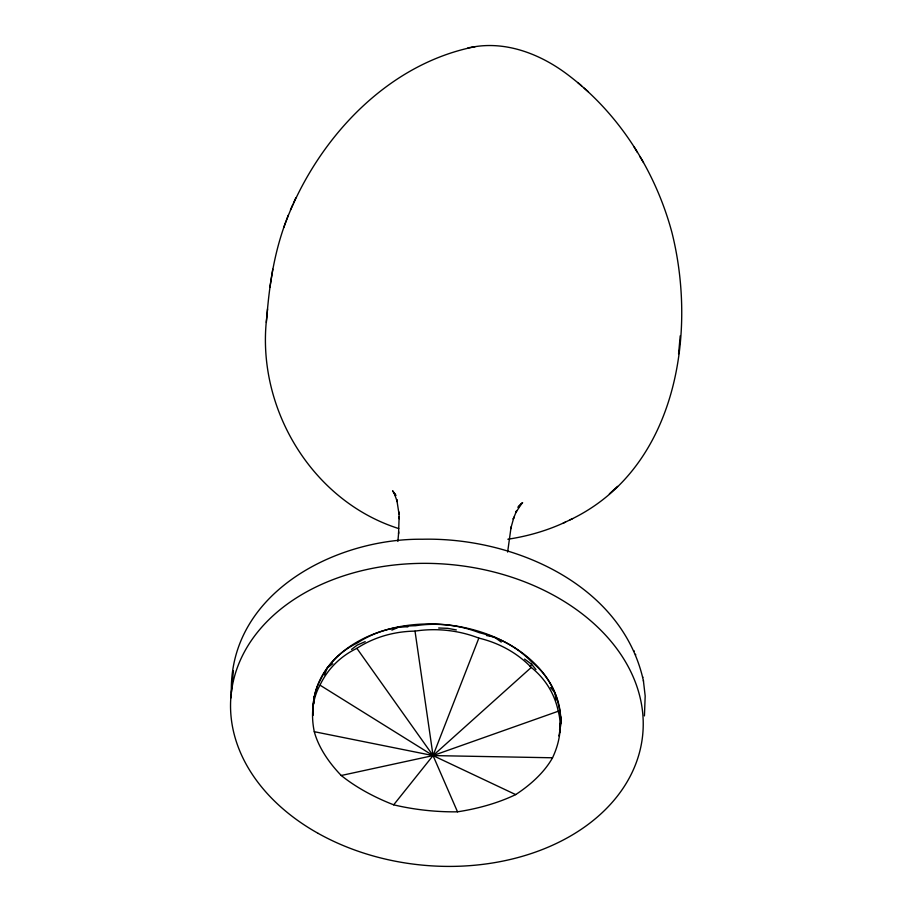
<?xml version="1.0" encoding="UTF-8"?>
<svg xmlns="http://www.w3.org/2000/svg" width="912" height="912" viewBox="0 0 912 912"><rect width="100%" height="100%" fill="white"/><g stroke="black" fill="none" stroke-linecap="round" stroke-linejoin="round"><path stroke-width="1.37" d="M399.125 516.705L398.555 533.885M266.885 316.339C255.485 406.501 311.038 500.779 398.726 528.572M570.137 519.817C675.53 469.68 697.828 335.342 671.848 232.184C655.181 170.407 618.872 113.259 567.583 74.579C540.634 54.207 506.114 40.652 472.017 47.185M267.011 315.05C269.496 283.472 274.615 251.826 285.741 222.061M266.35 322.426L267.547 308.963M397.883 541.42L398.726 531.913M644.431 715.909L645.183 696.038L643.382 680.512M678.585 353.959L680.215 335.833M231.363 692.368C229.14 593.176 335.126 538.205 422.438 539.243C513.49 537.1 622.531 584.353 643.507 681.184M230.816 698.022L233.392 670.901M507.631 552.068L511.108 526.942L510.663 528.914L513.935 517.172L513.194 519.179L516.682 510.572L515.759 512.635L521.869 503.242L517.982 507.403L522.656 502.672L518.495 506.605M272.791 269.211L269.895 287.405M286.265 220.681C317.809 138.943 386.756 63.954 475.198 46.672M283.723 227.555L288.272 215.243M313.261 704.725L314.127 702.434M324.569 674.88L327.18 667.994L332.812 663.697M478.846 638.115L433.04 755.581L393.688 804.817A116.166 54.469 17.6 0 1 341.248 775.496A116.166 65.197 27.9 0 1 314.287 731.698A116.212 79.675 35.2 0 1 319.998 685.151A116.166 93.936 37.1 0 1 356.866 648.341A116.166 104.23 28.7 0 1 415.006 631.115A116.212 107.821 4.2 0 1 478.846 638.104A116.166 103.637 -19.1 0 1 531.274 667.436A116.166 92.91 -26.5 0 1 558.247 711.235A116.212 78.489 -24 0 1 552.535 757.781A116.166 64.182 -16.4 0 1 515.656 794.603A116.166 53.876 -6 0 1 457.516 811.817A116.212 50.342 5.9 0 1 393.676 804.829M290.472 209.817L292.9 204.391M293.436 203.182L295.83 197.824M530.191 666.638L531.571 664.198L524.582 659.091M609.364 493.859L617.549 486.37M531.263 667.436L433.04 755.581L341.259 775.496M351.553 649.401L357.185 645.103L365.188 641.649M507.859 539.243C527.729 536.233 547.28 530.636 565.474 522.063M563.206 523.157L572.542 518.654M391.886 630.101L399.901 626.635L407.846 626.92M558.235 711.246L433.04 755.581L314.298 731.698M467.902 47.857L471.55 47.276M552.512 757.781L433.04 755.581L320.009 685.163M438.661 628.003L447.61 628.322L456.353 629.941M486.495 635.527L494.27 636.975L501.269 642.082M515.656 794.591L433.04 755.581L356.877 648.352M577.798 82.513L581.605 85.865M584.204 88.156L588.343 91.781M396.025 495.41L392.582 490.781L395.181 494.908L393.916 492.514L397.324 501.817L396.788 499.616L399 513.958M531.571 664.198L535.971 669.59M550.643 687.545L555.032 692.938L555.944 700.211M634.102 146.912L637.431 152.441M639.996 156.704L643.484 162.496M457.516 811.817L433.04 755.581L415.017 631.127M635.482 654.257L635.755 654.873M633.92 650.666L634.182 651.282M642.652 676.818L642.789 677.479M559.58 729.304L559.877 731.732M398.909 511.906L399.217 518.734M558.862 735.95A116.212 78.489 -24 0 0 558.76 705.842A116.166 92.91 -26.5 0 0 531.787 662.032A116.166 103.637 -19.1 0 0 479.359 632.711A116.212 107.821 4.2 0 0 415.519 625.723A116.166 104.23 28.7 0 0 357.379 642.937A116.166 93.936 37.1 0 0 320.511 679.759A116.212 79.675 35.2 0 0 313.238 715.236M561.188 718.075A116.212 79.675 35.2 0 1 560.196 725.485M313.796 699.983A116.212 78.489 -24 0 1 313.956 697.042M313.261 714.301A124.066 90.573 5.4 0 1 441.887 624.412A124.066 90.573 5.4 0 1 559.58 732.404M561.279 717.22A124.066 90.573 5.4 0 1 559.911 726.169M313.91 699.23A124.066 90.573 5.4 0 1 314.024 696.643M318.197 833.397A206.773 150.947 5.4 0 0 642.413 737.375A206.773 150.947 5.4 0 0 350.06 573.842A206.773 150.947 5.4 0 0 318.197 833.397"/></g></svg>
